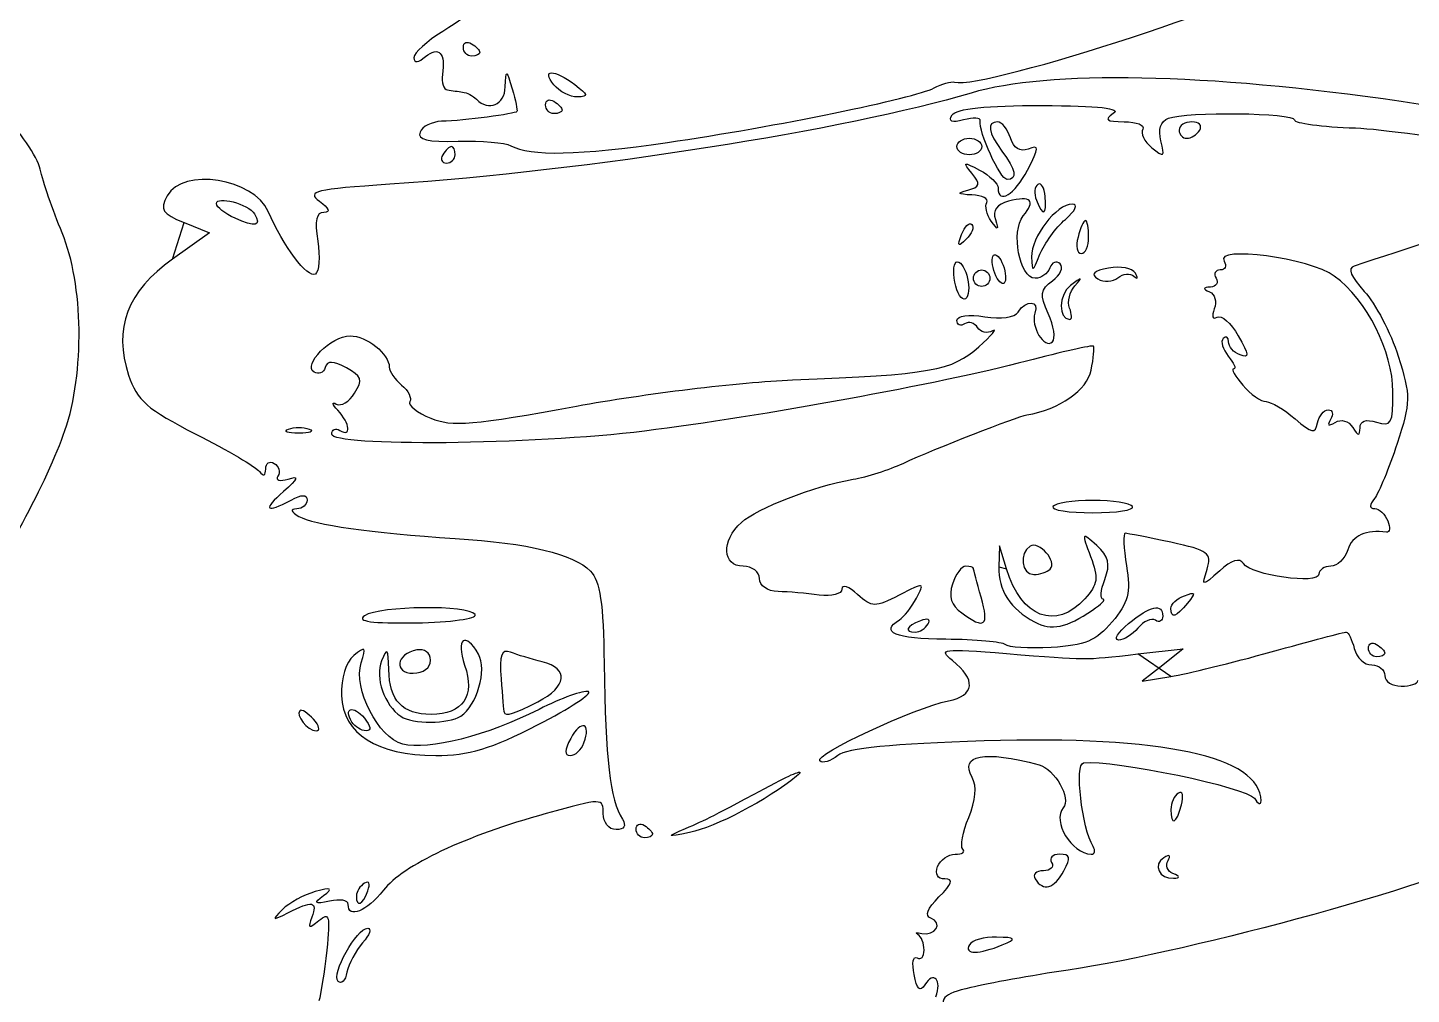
# Model space of a CAD drawing. Extents: x 199 to 1464, y -211 to 790.
# Drawn here: x 776.9 to 1158.3, y 190.1 to 456.5 of the extents above; entities that cross this region are included whole.
import ezdxf

# ---------------------------------------------------------------- set-up
doc = ezdxf.new("R2010")
doc.units = 0
doc.layers.add('Ebene_1', color=7, linetype='CONTINUOUS')

msp = doc.modelspace()

# ---------------------------------------------------------------- linework, layer by layer
at = {"layer": 'Ebene_1', "color": 7}
for points in [[(896.97808, 451.065068), (896.97808, 451.065068), (896.97808, 451.065068), (896.97808, 451.065068)], [(921.92296, 440.7265), (921.92296, 440.7265), (921.92296, 440.7265), (921.92296, 440.7265)], [(919.6552, 435.191052), (919.6552, 435.191052), (919.6552, 435.191052), (919.6552, 435.191052)], [(1099.93864, 428.25474), (1099.93864, 428.25474), (1099.93864, 428.25474), (1099.93864, 428.25474)], [(953.20608, 424.837356), (953.20608, 424.837404), (953.20608, 424.837356), (953.20608, 424.837356)], [(1033.04104, 423.720212), (1033.04104, 423.720212), (1033.04104, 423.720212), (1033.04104, 423.720212)], [(894.71032, 421.450908), (894.71032, 421.450908), (894.71032, 421.450908), (894.71032, 421.450908)], [(1057.37424, 409.9559), (1057.37424, 409.9559), (1057.37424, 409.9559), (1057.37424, 409.9559)], [(819.9888, 402.770276), (827.03032, 399.897036), (816.79824, 392.684812), (819.9888, 402.770276), (819.9888, 402.770276)], [(834.04888, 403.939148), (834.04888, 403.939148), (834.04888, 403.939148), (834.04888, 403.939148)], [(1062.92464, 403.659636), (1062.92464, 403.659636), (1062.92464, 403.659636), (1062.92464, 403.659636)], [(1034.32072, 399.440068), (1034.32072, 399.440068), (1034.32072, 399.440068), (1034.32072, 399.440068)], [(1069.32448, 398.774428), (1069.32448, 398.774428), (1069.32448, 398.774428), (1069.32448, 398.774428)], [(1032.48096, 386.329308), (1032.48096, 386.329308), (1032.48096, 386.329308), (1032.48096, 386.329308)], [(1037.57648, 387.436748), (1037.57648, 387.436748), (1037.57648, 387.436748), (1037.57648, 387.436748)], [(1043.47256, 388.79738), (1043.47256, 388.79738), (1043.47256, 388.79738), (1043.47256, 388.79738)], [(1081.80224, 387.983092), (1081.80224, 387.983092), (1081.80224, 387.983092), (1081.80224, 387.983092)], [(1064.07504, 379.222404), (1064.07504, 379.222492), (1064.07504, 379.222404), (1064.07504, 379.222404)], [(1135.3884, 351.15238), (1135.3884, 351.15238), (1135.3884, 351.15238), (1135.3884, 351.15238)], [(848.78904, 345.851092), (848.78904, 345.851092), (848.78904, 345.851092), (848.78904, 345.851092)], [(1081.44656, 324.506708), (1081.44656, 324.506708), (1081.44656, 324.506708), (1081.44656, 324.506708)], [(1046.68488, 307.353812), (1044.76944, 313.735172), (1044.5744, 307.932308), (1046.68488, 307.353812), (1046.68488, 307.353812)], [(1058.72216, 307.290092), (1058.72216, 307.290092), (1058.72216, 307.290092), (1058.72216, 307.290092)], [(1039.68584, 299.546972), (1039.68584, 299.546972), (1039.68584, 299.546972), (1039.68584, 299.546972)], [(900.20648, 294.738964), (900.20648, 294.738964), (900.20648, 294.738964), (900.20648, 294.738964)], [(1070.39592, 295.970108), (1070.396, 295.970108), (1070.39592, 295.970108), (1070.39592, 295.970108)], [(1092.00168, 296.484652), (1092.00168, 296.484652), (1092.00168, 296.484652), (1092.00168, 296.484652)], [(1025.088, 292.16578), (1025.088, 292.16578), (1025.088, 292.16578), (1025.088, 292.16578)], [(1080.34736, 292.267148), (1080.34736, 292.267148), (1080.34736, 292.267148), (1080.34736, 292.267148)], [(1046.32816, 286.462932), (1046.32816, 286.463612), (1046.32816, 286.462932), (1046.32816, 286.462932)], [(1082.9308, 283.889748), (1095.40328, 285.266028), (1089.73392, 280.810196), (1084.06464, 276.35458), (1092.00168, 277.67394), (1082.9308, 283.889748), (1082.9308, 283.889748)], [(1146.42688, 285.522508), (1146.42688, 285.522508), (1146.42688, 285.522508), (1146.42688, 285.522508)], [(887.9072, 282.152684), (887.9072, 282.152452), (887.9072, 282.152684), (887.9072, 282.152684)], [(917.50008, 270.706612), (917.50008, 270.706612), (917.50008, 270.706612), (917.50008, 270.706612)], [(855.6816, 265.884308), (855.6816, 265.884308), (855.6816, 265.884308), (855.6816, 265.884308)], [(866.27064, 265.130068), (866.27064, 265.130068), (866.27064, 265.130068), (866.27064, 265.130068)], [(896.26928, 266.7601), (896.26928, 266.76078), (896.26928, 266.7601), (896.26928, 266.7601)], [(917.41224, 264.326388), (917.41224, 264.326388), (917.41224, 264.326388), (917.41224, 264.326388)], [(930.21136, 259.407708), (930.21128, 259.407708), (930.21136, 259.407708), (930.21136, 259.407708)], [(1094.92728, 242.305044), (1094.92728, 242.305044), (1094.92728, 242.305044), (1094.92728, 242.305044)], [(944.60008, 235.633652), (944.60008, 235.633652), (944.60008, 235.633652), (944.60008, 235.633652)], [(958.2064, 235.792388), (958.2064, 235.792388), (958.2064, 235.792388), (958.2064, 235.792388)], [(1062.52136, 224.16014), (1062.52136, 224.16014), (1062.52136, 224.16014), (1062.52136, 224.16014)], [(1092.55456, 223.399092), (1092.55448, 223.399092), (1092.55456, 223.399092), (1092.55456, 223.399092)], [(870.63072, 218.608772), (870.63072, 218.608772), (870.63072, 218.608772), (870.63072, 218.608772)], [(1045.51344, 203.750692), (1045.51344, 203.750692), (1045.51344, 203.750692), (1045.51344, 203.750692)], [(862.45512, 193.66162), (862.45512, 193.66162), (862.45512, 193.66162), (862.45512, 193.66162)]]:
    msp.add_lwpolyline(points, close=True, dxfattribs=at)
for points in [[(1032.38224, 441.45666), (1040.69376, 439.300948), (1123.74968, 466.526428), (1123.74968, 471.406596)], [(893.38632, 459.929748), (901.51712, 463.02106), (900.70328, 461.272716), (891.30872, 455.466612)], [(891.30872, 455.466612), (886.94336, 452.768668), (883.37176, 449.499068), (883.37176, 448.200852)], [(886.57144, 448.4959), (890.19992, 451.507316), (892.16048, 449.424148), (891.21568, 443.5611)], [(896.97808, 451.065068), (896.97808, 452.385924), (897.99848, 452.835924), (899.24576, 452.065084)], [(899.24576, 448.663508), (897.99848, 448.663508), (896.97808, 449.744212), (896.97808, 451.065068)], [(899.24576, 452.065084), (900.49304, 451.294244), (901.51344, 450.21354), (901.51344, 449.663524)], [(883.37176, 448.200852), (883.37176, 446.704812), (884.54352, 446.812892), (886.57144, 448.4959)], [(901.51344, 449.663524), (901.51344, 449.113516), (900.49304, 448.663508), (899.24576, 448.663508)], [(891.21568, 443.5611), (890.864, 441.378428), (891.5064, 439.465036), (892.64328, 439.309132)], [(908.54264, 440.159524), (908.75832, 445.025004), (908.84632, 444.998676), (910.44096, 439.592596)], [(921.92296, 440.7265), (918.30464, 445.0863), (921.99656, 445.132172), (927.72568, 440.79858)], [(1155.49776, 436.129252), (1101.76984, 443.917588), (1058.07408, 444.775196), (1036.92424, 438.456516)], [(892.64328, 439.309132), (893.78016, 439.15334), (895.64576, 438.898108), (896.78904, 438.742204)], [(896.78904, 438.742204), (897.9324, 438.586412), (899.63312, 437.693388), (900.56856, 436.757948)], [(900.56856, 436.757948), (903.98712, 433.339396), (908.32248, 435.188764), (908.54264, 440.159524)], [(910.44096, 439.592596), (911.36072, 436.474484), (911.95056, 433.67946), (911.75176, 433.381412)], [(928.4368, 437.397036), (926.40688, 437.357356), (923.4756, 438.855636), (921.92296, 440.7265)], [(927.72568, 440.798612), (931.42384, 438.001524), (931.53752, 437.457636), (928.4368, 437.397036)], [(953.20608, 424.837404), (982.83376, 429.160652), (1021.44792, 437.049964), (1026.71296, 439.855724)], [(1026.71296, 439.855724), (1028.84512, 440.991964), (1031.39632, 441.712372), (1032.38224, 441.45666)], [(1036.92424, 438.456516), (1002.60664, 428.203876), (931.20872, 417.006212), (876.75504, 413.336436)], [(919.6552, 435.191052), (919.6552, 436.511908), (920.67568, 436.961908), (921.92296, 436.191068)], [(921.92296, 432.789492), (920.67568, 432.789492), (919.6552, 433.870196), (919.6552, 435.191052)], [(921.92296, 436.191068), (923.17016, 435.420228), (924.19064, 434.339524), (924.19064, 433.789508)], [(1031.6864, 432.432332), (1032.74584, 434.146516), (1041.32704, 435.045212), (1056.41896, 435.02254)], [(1056.41896, 435.02254), (1072.17768, 434.99894), (1078.4472, 434.288524), (1076.12768, 432.78954)], [(1225.73128, 422.079452), (1223.63984, 423.788068), (1178.92008, 432.73398), (1155.49776, 436.129252)], [(780.333528, 417.489548), (779.581824, 420.923396), (774.650016, 428.0667), (769.373992, 433.363564)], [(911.75176, 433.381412), (911.29104, 432.690732), (897.36488, 430.875724), (890.98448, 430.67478)], [(924.19064, 433.789508), (924.19064, 433.2395), (923.17016, 432.789492), (921.92296, 432.789492)], [(1034.87664, 431.065892), (1031.59024, 430.206476), (1030.57856, 430.639788), (1031.6864, 432.432332)], [(1039.44224, 430.856132), (1039.57808, 431.663644), (1037.52352, 431.75802), (1034.87664, 431.065892)], [(1076.12768, 432.78954), (1073.4864, 431.082652), (1074.15, 430.583508), (1079.09616, 430.55654)], [(1089.24392, 425.273012), (1088.42312, 428.45986), (1089.15848, 430.68594), (1091.30392, 431.509236)], [(1091.30392, 431.509236), (1096.27648, 433.417404), (1126.01392, 433.057428), (1126.03968, 431.088748)], [(1126.03968, 431.088748), (1126.05088, 430.153316), (1133.62816, 429.137972), (1142.87568, 428.832444)], [(885.03592, 427.687084), (884.24288, 425.62242), (887.10288, 424.941676), (895.56496, 425.180988)], [(890.9844, 430.67478), (888.3116, 430.590652), (885.63472, 429.24614), (885.03592, 427.687084)], [(1046.8692, 414.647764), (1044.92496, 414.647764), (1038.92024, 427.752308), (1039.44224, 430.856132)], [(1044.2268, 430.52178), (1041.16944, 430.52178), (1041.62456, 427.497532), (1045.44136, 422.451268)], [(1047.74448, 426.101972), (1046.97296, 428.5329), (1045.39, 430.52178), (1044.2268, 430.52178)], [(1079.09616, 430.55654), (1082.59968, 430.53838), (1084.90696, 429.61698), (1084.22344, 428.51106)], [(1084.22344, 428.51106), (1083.53992, 427.40514), (1084.6772, 425.109076), (1086.75064, 423.4087)], [(1097.8048, 430.52246), (1095.86032, 430.52246), (1094.26936, 429.501988), (1094.26936, 428.25474)], [(1094.26936, 428.25474), (1094.26936, 427.0075), (1095.2296, 425.987028), (1096.40328, 425.987028)], [(1096.40328, 425.987028), (1097.57688, 425.987028), (1099.16784, 427.0075), (1099.93864, 428.25474)], [(1099.93864, 428.25474), (1100.70952, 429.501988), (1099.74928, 430.52246), (1097.8048, 430.52246)], [(1142.87568, 428.832444), (1156.92472, 428.36826), (1213.4856, 418.644204), (1215.84184, 416.287956)], [(893.71032, 423.718628), (893.16032, 423.718628), (892.0796, 422.698156), (891.30872, 421.450908)], [(894.71032, 421.450908), (894.71032, 422.698156), (894.26032, 423.718628), (893.71032, 423.718628)], [(895.56496, 425.180988), (901.95472, 425.361724), (908.47048, 424.804092), (910.0444, 423.941884)], [(910.0444, 423.941884), (915.39864, 421.008708), (928.88528, 421.288524), (953.20608, 424.837356)], [(1033.04104, 423.720212), (1033.04104, 424.96746), (1034.57176, 425.987932), (1036.44264, 425.987932)], [(1036.44264, 421.4525), (1034.57176, 421.4525), (1033.04104, 422.472972), (1033.04104, 423.720212)], [(1036.44264, 425.987932), (1038.31344, 425.987932), (1039.84416, 424.96746), (1039.84416, 423.720212)], [(1039.84416, 423.720212), (1039.84416, 422.472972), (1038.31344, 421.4525), (1036.44264, 421.4525)], [(1052.66192, 423.030964), (1050.4116, 422.16742), (1048.64272, 423.27214), (1047.74448, 426.101972)], [(1052.4876, 417.245956), (1055.75248, 423.559596), (1055.77248, 424.22462), (1052.66192, 423.030964)], [(1086.75064, 423.4087), (1090.09176, 420.66866), (1090.37528, 420.880652), (1089.24392, 425.273012)], [(891.30872, 421.450908), (890.53792, 420.203668), (890.98792, 419.183196), (892.3088, 419.183196)], [(892.3088, 419.183196), (893.6296, 419.183196), (894.71032, 420.203668), (894.71032, 421.450908)], [(1037.12992, 416.342268), (1034.50264, 419.528156), (1034.74088, 419.62406), (1039.27728, 417.206876)], [(1045.44136, 422.451268), (1049.2872, 417.366572), (1049.78472, 414.647764), (1046.8692, 414.647764)], [(786.393256, 399.907604), (783.812112, 406.143828), (781.085232, 414.055708), (780.333528, 417.489548)], [(843.2048, 405.823732), (839.29248, 414.97386), (819.57864, 418.034324), (815.35744, 410.146892)], [(1035.99608, 411.69862), (1039.43992, 412.59162), (1039.6188, 413.324252), (1037.12992, 416.342268)], [(1039.27728, 417.206876), (1042.08352, 415.711548), (1044.3796, 413.50354), (1044.3796, 412.300172)], [(1044.3796, 412.300172), (1044.3796, 407.643692), (1048.97008, 410.44382), (1052.4876, 417.245956)], [(1215.84184, 416.287956), (1216.38816, 415.74162), (1170.7088, 399.851364), (1142.4896, 390.771292)], [(876.75504, 413.336436), (856.07072, 411.942492), (853.65504, 411.360684), (857.34592, 408.661852)], [(1055.34648, 413.28486), (1054.41264, 412.707708), (1054.22344, 410.737444), (1054.926, 408.906516)], [(1057.37424, 409.9559), (1057.1928, 412.363988), (1056.2804, 413.86202), (1055.34648, 413.28486)], [(815.35744, 410.146892), (813.27632, 406.258412), (813.90872, 405.25118), (819.9888, 402.770276)], [(828.94656, 407.980428), (828.94656, 410.255172), (837.72616, 407.884276), (839.41368, 405.153876)], [(857.34592, 408.661852), (860.00096, 406.720436), (860.45168, 405.579388), (858.5636, 405.579388)], [(1037.14336, 410.375292), (1033.1128, 410.577796), (1032.84864, 410.882468), (1035.99608, 411.69862)], [(1041.26152, 408.303164), (1041.87648, 409.298148), (1040.02328, 410.230612), (1037.14336, 410.375292)], [(1042.47544, 403.200804), (1041.19288, 405.012124), (1040.64656, 407.30818), (1041.26152, 408.303164)], [(1047.27216, 408.66498), (1044.04072, 407.819964), (1042.82256, 406.149628), (1043.61664, 403.652556)], [(1051.30536, 404.590644), (1054.84984, 408.861452), (1053.44608, 410.279508), (1047.27216, 408.66498)], [(1054.926, 408.906516), (1056.6976, 404.289788), (1057.76656, 404.747956), (1057.37424, 409.9559)], [(834.04888, 403.939148), (831.24264, 405.221972), (828.94656, 407.040548), (828.94656, 407.980428)], [(839.41368, 405.153876), (841.47752, 401.814572), (839.61776, 401.393476), (834.04888, 403.939148)], [(856.1832, 388.586412), (854.07576, 387.283908), (847.26312, 396.332092), (843.2048, 405.823732)], [(858.5636, 405.579388), (856.40696, 405.579388), (855.92528, 403.363876), (856.84696, 397.683924)], [(1054.57552, 387.435076), (1050.3024, 387.435076), (1047.83032, 400.403532), (1051.30536, 404.590644)], [(1064.83512, 407.845292), (1060.47336, 407.845292), (1053.43032, 398.747556), (1053.59424, 393.325084)], [(1062.92464, 403.659636), (1065.7148, 406.079556), (1066.5208, 407.845292), (1064.83512, 407.845292)], [(1034.32072, 399.440068), (1035.17232, 401.67654), (1036.44032, 402.935116), (1037.13848, 402.236908)], [(1037.13848, 402.236908), (1037.83672, 401.538708), (1037.13848, 399.708884), (1035.59016, 398.170604)], [(1043.61664, 403.652556), (1044.6084, 400.533516), (1044.41768, 400.458004), (1042.47544, 403.200804)], [(1055.91824, 394.021836), (1057.11744, 397.020532), (1060.27032, 401.35754), (1062.92464, 403.659636)], [(1068.45512, 403.30986), (1067.97696, 403.30986), (1067.05208, 401.268916), (1066.39968, 398.774428)], [(1069.32448, 398.774428), (1069.32448, 401.268916), (1068.93328, 403.30986), (1068.45512, 403.30986)], [(787.18108, 345.482404), (792.643104, 361.444772), (792.292672, 385.654276), (786.393256, 399.907604)], [(856.84696, 397.683924), (857.55168, 393.341428), (857.25296, 389.247548), (856.1832, 388.586412)], [(1035.59016, 398.170604), (1033.35048, 395.947652), (1033.09, 396.208116), (1034.32072, 399.440068)], [(1066.39968, 398.774428), (1065.74736, 396.27994), (1066.13864, 394.238996), (1067.26912, 394.238996)], [(1067.26912, 394.238996), (1068.39952, 394.238996), (1069.32448, 396.27994), (1069.32448, 398.774428)], [(1043.47256, 388.79738), (1042.66544, 390.900548), (1042.51536, 393.13158), (1043.13896, 393.755196)], [(1043.13896, 393.755196), (1043.76264, 394.37882), (1044.9332, 393.168268), (1045.74024, 391.0651)], [(1053.59424, 393.325084), (1053.72688, 388.931988), (1053.90408, 388.985076), (1055.91824, 394.021836)], [(1137.04368, 388.042324), (1130.44328, 392.935396), (1103.93952, 396.505556), (1106.63888, 392.137956)], [(816.79824, 392.684812), (804.41424, 383.95578), (800.45696, 373.500388), (804.69456, 360.706244)], [(1032.48096, 386.329308), (1031.88768, 389.432884), (1032.16224, 391.97218), (1033.09104, 391.97218)], [(1033.09104, 391.97218), (1035.52216, 391.97218), (1037.49248, 383.117068), (1035.3552, 381.796148)], [(1037.57648, 387.436748), (1037.57648, 388.683996), (1038.59696, 389.704468), (1039.84416, 389.704468)], [(1039.84416, 389.704468), (1041.09144, 389.704468), (1042.11192, 388.683996), (1042.11192, 387.436748)], [(1045.74024, 391.0651), (1046.54728, 388.961924), (1046.69744, 386.7309), (1046.07376, 386.107276)], [(1058.62032, 390.269716), (1058.06352, 388.71066), (1056.24336, 387.435076), (1054.57552, 387.435076)], [(1061.4784, 391.380148), (1060.46328, 392.328468), (1059.17712, 391.828772), (1058.62032, 390.269716)], [(1059.35344, 386.752508), (1061.53736, 388.349396), (1062.49352, 390.431812), (1061.4784, 391.380148)], [(1074.83944, 390.229084), (1070.66568, 389.431204), (1069.78688, 388.55158), (1071.87456, 387.26134)], [(1082.21464, 388.832508), (1081.4208, 390.2243), (1078.102, 390.852748), (1074.83944, 390.229084)], [(1105.60792, 389.703556), (1104.21352, 389.703556), (1103.70328, 388.683084), (1104.47408, 387.435844)], [(1106.63888, 392.137956), (1107.46632, 390.799004), (1107.0024, 389.703556), (1105.60792, 389.703556)], [(1142.4896, 390.771292), (1140.6304, 390.173044), (1141.57928, 387.826548), (1145.3068, 383.80446)], [(1035.3552, 381.796148), (1034.36768, 381.185812), (1033.07424, 383.22574), (1032.48096, 386.329308)], [(1039.84416, 385.169036), (1038.59696, 385.169036), (1037.57648, 386.189508), (1037.57648, 387.436748)], [(1042.11192, 387.436748), (1042.11192, 386.189508), (1041.09144, 385.169036), (1039.84416, 385.169036)], [(1046.07376, 386.107276), (1045.45016, 385.48366), (1044.2796, 386.694212), (1043.47256, 388.79738)], [(1058.18664, 377.6955), (1055.77864, 382.980412), (1055.94336, 384.25898), (1059.35344, 386.752508)], [(1064.35696, 385.459804), (1061.04368, 382.961228), (1060.88496, 376.097172), (1064.1404, 376.097172)], [(1064.07504, 379.222492), (1063.41544, 380.941372), (1064.06704, 383.698468), (1065.5332, 385.349364)], [(1065.5332, 385.349364), (1067.72464, 387.824644), (1067.5184, 387.844036), (1064.35696, 385.459804)], [(1071.87456, 387.26134), (1073.50648, 386.252756), (1075.99024, 386.380812), (1077.39408, 387.545892)], [(1077.39408, 387.545892), (1078.79792, 388.710956), (1080.7816, 388.907708), (1081.80224, 387.983092)], [(1081.80224, 387.983092), (1082.82288, 387.058492), (1083.00848, 387.440716), (1082.21464, 388.832508)], [(1104.47408, 387.435844), (1105.24496, 386.188596), (1104.53968, 385.087556), (1102.9072, 384.989092)], [(1153.19272, 356.101988), (1153.14952, 367.345076), (1146.06776, 381.352444), (1137.04368, 388.042324)], [(1049.89448, 378.114284), (1052.02688, 381.564684), (1055.82272, 381.305476), (1054.53696, 377.797276)], [(1102.9072, 384.989092), (1100.79208, 384.86142), (1100.71704, 384.493436), (1102.64592, 383.708716)], [(1102.64592, 383.708716), (1104.13496, 383.102988), (1104.7268, 380.975212), (1103.96136, 378.980324)], [(1145.3068, 383.80446), (1148.39816, 380.468828), (1152.60152, 372.42882), (1154.64768, 365.937756)], [(1040.68976, 376.837852), (1045.16792, 376.11114), (1048.98344, 376.640332), (1049.89448, 378.114284)], [(1054.53696, 377.797276), (1053.2232, 374.212588), (1057.1884, 367.739908), (1059.36488, 369.916348)], [(1059.36488, 369.916348), (1060.25888, 370.810396), (1059.72872, 374.311028), (1058.18664, 377.6955)], [(1064.1404, 376.097172), (1064.764, 376.097172), (1064.73456, 377.50354), (1064.0748, 379.222404)], [(1103.96136, 378.980324), (1103.18768, 376.964188), (1103.5232, 375.942668), (1104.7168, 376.680356)], [(1033.04104, 375.820076), (1033.04104, 377.119068), (1036.29144, 377.551596), (1040.68976, 376.837852)], [(1035.15208, 374.86578), (1033.99104, 374.148204), (1033.04104, 374.577644), (1033.04104, 375.820076)], [(1038.71032, 373.828772), (1037.91432, 375.1167), (1036.31312, 375.583372), (1035.15208, 374.86578)], [(1042.83552, 372.924316), (1041.36264, 372.133836), (1039.50632, 372.540844), (1038.71032, 373.828772)], [(1104.7168, 376.680356), (1105.89784, 377.410268), (1108.538, 375.090916), (1110.58384, 371.526244)], [(855.81776, 361.56734), (852.59392, 363.559756), (860.5408, 371.56106), (865.74344, 371.56106)], [(865.74344, 371.56106), (870.31944, 371.56106), (876.56856, 366.578388), (876.56856, 362.929836)], [(1039.04584, 368.53014), (1042.60304, 371.73742), (1044.3084, 373.71482), (1042.83552, 372.924316)], [(1106.41864, 370.860716), (1105.61728, 370.059372), (1106.25248, 367.848348), (1107.83016, 365.947348)], [(1107.87568, 369.914692), (1107.87568, 371.236364), (1107.22, 371.662084), (1106.41864, 370.860716)], [(1110.58384, 371.526244), (1113.55144, 366.355532), (1113.65368, 365.294404), (1111.0896, 366.27834)], [(987.67072, 359.401108), (1025.82592, 360.891268), (1031.73896, 361.941972), (1039.04584, 368.53014)], [(1070.64624, 368.7163), (1070.34624, 369.022508), (1062.05712, 367.166196), (1052.226, 364.591188)], [(1070.02816, 362.103204), (1070.66808, 365.434212), (1070.94624, 368.410108), (1070.64624, 368.7163)], [(1111.0896, 366.27834), (1109.32192, 366.956636), (1107.87568, 368.593004), (1107.87568, 369.914692)], [(858.90848, 362.801252), (858.43056, 361.36738), (857.03968, 360.812124), (855.81776, 361.56734)], [(864.74856, 362.747964), (861.02072, 364.743028), (859.56016, 364.756388), (858.90848, 362.801244)], [(867.02088, 355.7663), (869.30176, 359.418588), (868.95, 360.499388), (864.74856, 362.747964)], [(876.56856, 362.929836), (876.56856, 361.74622), (878.08808, 359.516764), (879.9452, 357.975484)], [(1052.226, 364.591188), (1028.36368, 358.341044), (978.98624, 349.29934), (946.954, 345.314412)], [(1107.83016, 365.947348), (1109.40792, 364.046316), (1110.07352, 362.490964), (1109.30936, 362.490964)], [(1109.30936, 362.490964), (1108.54528, 362.490964), (1109.6676, 360.45002), (1111.80344, 357.955532)], [(1154.64768, 365.937756), (1158.13336, 354.87994), (1158.11552, 353.362652), (1154.36504, 341.872156)], [(804.69456, 360.706244), (806.98512, 353.790596), (809.85168, 351.284476), (823.26496, 344.471116)], [(928.19072, 352.20426), (946.55264, 355.602004), (973.31864, 358.840596), (987.67072, 359.401108)], [(1052.31664, 349.744036), (1061.21208, 351.234876), (1068.98168, 356.656532), (1070.02816, 362.103204)], [(861.94144, 352.764932), (863.25088, 352.039012), (865.53664, 353.38962), (867.02088, 355.7663)], [(879.9452, 357.975484), (881.80232, 356.434188), (882.83576, 354.386732), (882.24176, 353.425564)], [(1111.80344, 357.955532), (1113.93928, 355.461044), (1116.83456, 353.420092), (1118.23744, 353.420092)], [(1148.69456, 347.750868), (1152.75528, 346.462036), (1153.22608, 347.336108), (1153.19272, 356.101988)], [(862.39536, 351.030828), (860.83632, 352.710508), (860.63208, 353.490844), (861.94144, 352.764932)], [(862.96232, 345.482404), (866.17648, 343.495956), (865.77904, 347.385404), (862.39536, 351.030828)], [(882.24176, 353.425564), (881.64768, 352.464388), (884.23152, 350.406388), (887.98352, 348.85226)], [(887.98352, 348.85226), (893.78776, 346.448068), (899.78568, 346.948124), (928.19072, 352.20426)], [(1118.23744, 353.420092), (1119.64024, 353.420092), (1123.24024, 351.287604), (1126.23736, 348.681228)], [(1132.41992, 347.547364), (1132.8232, 349.530124), (1134.15896, 351.15238), (1135.3884, 351.15238)], [(1135.3884, 351.15238), (1136.61776, 351.15238), (1136.89552, 349.974228), (1136.0056, 348.534276)], [(1018.19896, 336.422676), (1027.2808, 340.610628), (1049.43624, 349.261284), (1052.31664, 349.744036)], [(1126.23736, 348.681228), (1130.896, 344.629948), (1131.79312, 344.465428), (1132.41992, 347.547364)], [(1136.0056, 348.534276), (1134.95208, 346.829676), (1135.38944, 346.535444), (1137.25912, 347.690956)], [(1137.25912, 347.690956), (1138.932, 348.724836), (1140.95712, 348.161076), (1142.11024, 346.340556)], [(1144.1244, 346.202908), (1144.1468, 348.1543), (1145.73208, 348.691132), (1148.69456, 347.750868)], [(762.781784, 300.127964), (768.844008, 306.461012), (782.540488, 331.92062), (787.18108, 345.482404)], [(823.26496, 344.471116), (831.98888, 340.039732), (839.88192, 335.393564), (840.80504, 334.146316)], [(851.62368, 344.707276), (848.5056, 344.707276), (847.23, 345.222004), (848.78904, 345.851092)], [(848.78904, 345.851092), (850.34808, 346.48018), (852.89928, 346.48018), (854.45832, 345.851092)], [(854.45832, 345.851092), (856.01744, 345.222004), (854.74184, 344.707276), (851.62368, 344.707276)], [(860.69456, 344.482388), (860.69456, 345.803244), (861.71504, 346.253252), (862.96232, 345.482404)], [(946.954, 345.314412), (915.95144, 341.457572), (860.69456, 340.924588), (860.69456, 344.482388)], [(1142.11024, 346.340556), (1143.68016, 343.86194), (1144.09688, 343.833436), (1144.1244, 346.202908)], [(1154.36504, 341.872156), (1152.16344, 335.127108), (1149.35176, 328.332844), (1148.11688, 326.773788)], [(842.51816, 334.847092), (842.53656, 336.479756), (843.59, 337.17458), (844.85752, 336.39118)], [(844.85752, 336.39118), (846.12512, 335.607772), (846.5824, 334.028508), (845.8736, 332.881748)], [(1004.41208, 332.026092), (1008.19712, 332.692916), (1014.4012, 334.671364), (1018.19896, 336.422676)], [(840.80504, 334.146316), (841.83264, 332.757868), (842.49688, 333.02958), (842.51816, 334.847092)], [(845.8736, 332.881748), (845.16488, 331.734964), (846.42384, 331.38066), (848.67128, 332.094396)], [(848.67128, 332.094396), (851.77336, 333.07954), (851.46816, 332.254044), (847.404, 328.666836)], [(973.62608, 320.12634), (978.06664, 324.144988), (993.4676, 330.097948), (1004.41208, 332.026092)], [(847.404, 328.666836), (841.61296, 323.555492), (842.50688, 322.543796), (849.50504, 326.289092)], [(849.50504, 326.289092), (852.52872, 327.907284), (853.89144, 327.907284), (853.89144, 326.289092)], [(853.89144, 326.289092), (853.89144, 324.997964), (852.61584, 323.910572), (851.0568, 323.872636)], [(1059.47016, 324.506708), (1058.892, 323.571276), (1063.83672, 322.805924), (1070.45832, 322.805924)], [(1070.45832, 326.2075), (1064.99296, 326.2075), (1060.04832, 325.44214), (1059.47016, 324.506708)], [(1081.44656, 324.506708), (1080.8684, 325.44214), (1075.92376, 326.2075), (1070.45832, 326.2075)], [(1070.45832, 322.805924), (1077.08, 322.805924), (1082.02472, 323.571276), (1081.44656, 324.506708)], [(1148.11688, 326.773788), (1146.62704, 324.892972), (1146.6464, 323.939148), (1148.17448, 323.939148)], [(851.0568, 323.872636), (849.19272, 323.827276), (849.3868, 323.122652), (851.62368, 321.814684)], [(851.62368, 321.814684), (855.66936, 319.449092), (871.34104, 317.239244), (894.71032, 315.738924)], [(1148.17424, 323.939148), (1149.44072, 323.939148), (1151.05968, 322.420684), (1151.77184, 320.56478)], [(1151.77184, 320.56478), (1152.484, 318.70886), (1152.33808, 317.298884), (1151.44752, 317.431772)], [(974.0804, 308.065196), (968.31288, 308.065196), (968.04864, 315.078788), (973.62608, 320.12634)], [(1071.54872, 313.774404), (1067.38424, 317.543116), (1067.33288, 317.449012), (1069.87648, 310.71026)], [(1079.3908, 317.135836), (1078.81384, 317.135836), (1078.98816, 313.093628), (1079.77816, 308.153188)], [(1091.9772, 314.661756), (1085.63168, 316.022388), (1079.96776, 317.135836), (1079.3908, 317.135836)], [(1151.44752, 317.431772), (1145.82672, 318.269468), (1142.0092, 316.544188), (1140.75752, 312.600628)], [(894.71032, 315.738924), (915.028, 314.434756), (927.2624, 311.474932), (932.0256, 306.711828)], [(1053.19352, 313.576204), (1050.06696, 311.643884), (1050.82816, 305.798164), (1054.2064, 305.798164)], [(1058.72216, 307.290092), (1060.77288, 309.341012), (1055.69064, 315.119612), (1053.19352, 313.576204)], [(1073.77488, 304.440476), (1075.3848, 308.674988), (1074.88976, 310.750852), (1071.54872, 313.774404)], [(1101.99216, 307.291676), (1103.358, 311.683564), (1102.3276, 312.441892), (1091.9772, 314.661756)], [(1069.87648, 310.71026), (1072.1136, 304.783132), (1071.88008, 303.071684), (1068.29344, 299.108628)], [(1111.98256, 308.808556), (1110.94176, 310.459228), (1108.75928, 309.802268), (1105.44496, 306.841084)], [(1140.75752, 312.600628), (1139.96576, 310.10614), (1137.85608, 308.065196), (1136.06928, 308.065196)], [(932.0256, 306.711828), (934.6608, 304.076508), (935.59328, 297.76818), (935.78776, 281.259884)], [(978.61584, 304.66362), (978.61584, 306.553308), (976.60008, 308.065196), (974.0804, 308.065196)], [(1035.4616, 308.065876), (1034.2984, 308.065876), (1032.64256, 305.847372), (1031.78208, 303.136316)], [(1037.57648, 307.48398), (1037.57648, 307.803956), (1036.62472, 308.065876), (1035.4616, 308.065876)], [(1039.68584, 299.546972), (1038.52568, 303.592124), (1037.57648, 307.16378), (1037.57648, 307.48398)], [(1044.5744, 307.932308), (1044.35832, 301.496076), (1047.7836, 296.214788), (1054.44728, 292.709812)], [(1068.29344, 299.108628), (1060.30096, 290.277004), (1050.71272, 293.935508), (1046.68488, 307.353812)], [(1054.2064, 305.798164), (1055.86936, 305.798164), (1057.90144, 306.469628), (1058.72216, 307.290092)], [(1079.77816, 308.153188), (1080.96544, 300.728452), (1080.27624, 298.055268), (1075.80472, 292.741332)], [(1105.44496, 306.841084), (1100.4804, 302.405428), (1100.47296, 302.40634), (1101.99216, 307.291676)], [(1132.82048, 305.864148), (1132.82048, 302.93086), (1114.01312, 305.588396), (1111.98256, 308.808556)], [(1136.06928, 308.065196), (1134.28248, 308.065196), (1132.82048, 307.07466), (1132.82048, 305.864148)], [(983.71824, 301.105804), (980.764, 301.196508), (978.61584, 302.694108), (978.61584, 304.66362)], [(1001.29304, 301.768204), (1001.29304, 300.391924), (998.5392, 299.666932), (995.0568, 300.126604)], [(1005.62224, 300.314596), (1003.24112, 302.469604), (1001.29304, 303.12362), (1001.29304, 301.768204)], [(1021.84368, 299.258748), (1024.21784, 303.694852), (1024.1028, 303.715492), (1017.11424, 300.101428)], [(1031.78208, 303.136316), (1030.6888, 299.691652), (1031.45648, 297.300572), (1034.3304, 295.199308)], [(1073.2868, 298.995012), (1072.41648, 298.995012), (1072.63616, 301.445508), (1073.77488, 304.440476)], [(995.0568, 300.126604), (991.62688, 300.579236), (986.52448, 301.019852), (983.71824, 301.105804)], [(1017.11424, 300.101428), (1010.4384, 296.649284), (1009.6572, 296.663796), (1005.62224, 300.314596)], [(1017.1548, 293.318012), (1018.39536, 294.084724), (1020.50536, 296.758132), (1021.84368, 299.258748)], [(1034.3304, 295.199308), (1040.706, 290.537332), (1041.97448, 291.567108), (1039.68584, 299.546972)], [(1070.396, 295.970108), (1072.85616, 297.6337), (1074.15704, 298.995012), (1073.2868, 298.995012)], [(1080.34736, 292.267148), (1086.28728, 297.215532), (1089.73392, 297.971364), (1089.73392, 294.325556)], [(1092.00168, 296.484652), (1092.00168, 297.598324), (1093.67672, 299.152388), (1095.724, 299.937932)], [(1096.58016, 297.91286), (1093.3144, 293.977916), (1092.00168, 293.568364), (1092.00168, 296.484652)], [(1095.724, 299.937932), (1098.8364, 301.132332), (1098.97664, 300.800564), (1096.58016, 297.91286)], [(869.76544, 294.424428), (867.39568, 292.868772), (871.6828, 292.276444), (883.89936, 292.471476)], [(900.20648, 294.738964), (898.53064, 297.450468), (873.98952, 297.19694), (869.76544, 294.424428)], [(883.89936, 292.471476), (893.54392, 292.625676), (900.88208, 293.645692), (900.20648, 294.738964)], [(1025.088, 292.16578), (1025.88248, 293.451356), (1024.97208, 293.83142), (1022.95408, 293.056996)], [(1054.44728, 292.709812), (1059.12216, 290.250924), (1063.15856, 291.076148), (1070.39592, 295.970108)], [(1087.7232, 293.166756), (1086.61728, 293.850244), (1084.45136, 292.890092), (1082.91008, 291.032828)], [(1089.73392, 294.325556), (1089.73392, 293.004836), (1088.82912, 292.48326), (1087.7232, 293.166756)], [(901.17448, 283.807204), (897.5592, 290.267252), (894.7904, 288.103396), (897.3344, 280.805884)], [(1029.9356, 287.935356), (1016.02256, 288.04194), (1011.61896, 289.896708), (1017.1548, 293.318012)], [(1022.95408, 293.056996), (1019.02544, 291.54942), (1018.30664, 289.924148), (1021.56864, 289.924148)], [(1021.56864, 289.924148), (1022.74224, 289.924148), (1024.326, 290.932828), (1025.088, 292.16578)], [(1075.80472, 292.741332), (1071.38224, 287.485444), (1068.32264, 286.20214), (1059.03968, 285.709372)], [(1077.5508, 287.731716), (1076.1444, 287.772516), (1077.40296, 289.814164), (1080.34736, 292.267148)], [(1082.91008, 291.032828), (1081.3688, 289.175796), (1078.95712, 287.69022), (1077.5508, 287.731716)], [(1119.64096, 284.459404), (1130.47728, 287.46594), (1139.7976, 289.925732), (1140.35288, 289.925732)], [(1140.35288, 289.925732), (1140.90816, 289.925732), (1141.89616, 287.884788), (1142.54848, 285.3903)], [(868.82448, 281.461028), (870.22856, 285.884892), (869.98224, 286.123908), (866.76808, 283.456388)], [(1046.32816, 286.463612), (1045.58224, 287.209692), (1038.2056, 287.87186), (1029.9356, 287.935356)], [(1059.03968, 285.709372), (1052.79432, 285.377828), (1047.07416, 285.709372), (1046.32816, 286.462932)], [(1146.42688, 285.522508), (1146.42688, 286.843228), (1147.44736, 287.293364), (1148.69456, 286.522572)], [(1148.69456, 286.522572), (1149.94184, 285.751548), (1150.96232, 284.67098), (1150.96232, 284.120828)], [(866.76808, 283.456388), (864.53696, 281.604572), (863.23328, 277.319268), (863.41672, 272.439596)], [(876.4092, 279.605812), (876.2756, 285.405948), (875.95544, 285.790324), (874.4264, 281.986908)], [(884.12664, 284.9871), (878.43744, 283.883852), (877.65624, 278.58466), (883.1828, 278.58466)], [(887.9072, 282.152452), (887.9072, 284.26438), (886.36432, 285.42114), (884.12664, 284.9871)], [(896.26928, 266.76078), (900.71216, 269.5859), (903.57176, 279.523492), (901.17448, 283.807204)], [(910.00376, 284.35622), (907.44712, 285.337236), (906.87752, 283.732372), (907.39152, 276.995892)], [(918.732, 281.731564), (915.72976, 282.485132), (911.80208, 283.666156), (910.00376, 284.35622)], [(1031.77424, 282.087596), (1027.75, 285.288932), (1029.02784, 285.45538), (1046.64736, 284.023548)], [(1046.64736, 284.023548), (1069.5524, 282.16198), (1067.35952, 282.17014), (1082.9308, 283.889748)], [(1092.00168, 277.67394), (1096.36704, 278.39938), (1108.80472, 281.453092), (1119.64096, 284.459404)], [(1142.54848, 285.3903), (1143.2008, 282.895812), (1145.3608, 280.854868), (1147.3484, 280.854868)], [(1148.69456, 283.120996), (1147.44736, 283.120996), (1146.42688, 284.201564), (1146.42688, 285.522508)], [(1150.96232, 284.120828), (1150.96232, 283.570908), (1149.94184, 283.120996), (1148.69456, 283.120996)], [(880.28672, 259.027868), (873.51168, 260.728204), (866.56144, 274.330876), (868.82448, 281.461028)], [(874.4264, 281.986908), (872.56128, 277.347844), (875.20888, 269.741924), (879.74272, 266.714748)], [(888.08304, 267.246756), (880.18976, 267.246756), (876.60656, 271.04042), (876.4092, 279.605812)], [(883.1828, 278.58466), (885.96824, 278.58466), (887.9072, 280.048924), (887.9072, 282.152684)], [(897.3344, 280.805884), (900.29856, 272.302628), (896.84896, 267.246756), (888.08304, 267.246756)], [(917.50008, 270.706612), (925.59936, 274.894852), (926.15504, 279.868412), (918.732, 281.731564)], [(935.78776, 281.259884), (936.09944, 254.803116), (937.38632, 243.846412), (940.8292, 238.33518)], [(1030.67256, 270.969212), (1037.96784, 272.42826), (1038.40248, 276.8147), (1031.77424, 282.087596)], [(1147.3484, 280.854868), (1149.33608, 280.854868), (1150.96232, 279.542996), (1150.96232, 277.93926)], [(907.39152, 276.995892), (907.75312, 272.2575), (908.10912, 268.125492), (908.1828, 267.813684)], [(1150.96232, 277.93926), (1150.96232, 276.335764), (1153.00328, 275.02366), (1155.49776, 275.02366)], [(1155.49776, 275.02366), (1157.99224, 275.02366), (1160.0332, 275.706468), (1160.0332, 276.540988)], [(863.41672, 272.439596), (863.816, 261.818292), (873.06912, 255.92858), (889.37504, 255.916788)], [(917.41224, 264.326388), (926.4128, 268.956156), (932.7212, 273.096332), (931.43096, 273.526284)], [(931.43096, 273.526284), (930.14072, 273.956476), (924.02696, 271.74522), (917.84488, 268.612596)], [(995.21104, 254.431884), (993.51752, 256.12542), (1021.3492, 269.104468), (1030.67256, 270.969212)], [(851.96352, 268.302828), (850.61848, 267.025196), (854.02752, 262.711324), (856.3824, 262.711324)], [(855.6816, 265.884308), (854.07336, 267.629316), (852.40024, 268.71782), (851.96352, 268.302828)], [(866.27064, 265.130068), (863.82992, 269.079068), (866.60968, 269.915404), (869.71992, 266.167772)], [(917.84488, 268.612596), (903.65192, 261.420308), (887.33976, 257.25746), (880.28672, 259.027868)], [(908.1828, 267.813684), (908.47368, 266.581636), (911.09952, 267.396876), (917.50008, 270.706612)], [(856.3824, 262.711324), (857.6052, 262.711324), (857.28984, 264.1393), (855.6816, 265.884308)], [(870.17696, 262.711324), (868.85064, 262.711324), (867.09272, 263.799828), (866.27064, 265.130068)], [(869.71992, 266.167772), (871.50864, 264.012532), (871.68064, 262.711324), (870.17696, 262.711324)], [(879.74272, 266.714748), (882.99008, 264.546356), (892.82976, 264.573796), (896.26928, 266.760108)], [(889.37504, 255.916788), (898.40216, 255.916788), (904.75648, 257.816228), (917.41224, 264.326388)], [(930.21128, 259.407708), (932.32088, 264.905108), (929.3772, 265.897692), (926.56232, 260.637948)], [(926.56232, 260.637948), (924.80712, 257.358372), (924.77264, 255.908172), (926.44984, 255.908172)], [(926.44984, 255.908172), (927.78008, 255.908172), (929.4728, 257.4831), (930.21136, 259.407708)], [(1040.49952, 259.930196), (1015.31384, 259.166196), (1002.54904, 257.89242), (1000.15296, 255.90386)], [(1116.83968, 243.436412), (1116.63832, 255.643756), (1089.86776, 261.427564), (1040.49952, 259.930196)], [(1000.15296, 255.90386), (998.2252, 254.303988), (996.00136, 253.641588), (995.21104, 254.431884)], [(1037.18088, 249.893276), (1033.7088, 256.097524), (1040.46016, 257.373116), (1055.65776, 253.384204)], [(982.97256, 248.358716), (988.68344, 251.401988), (991.31504, 252.227436), (988.82056, 250.193068)], [(1055.65776, 253.384204), (1059.98176, 252.249436), (1064.59872, 244.018988), (1062.3472, 241.459412)], [(1070.552, 230.812484), (1067.4536, 235.825956), (1065.42024, 253.646124), (1067.91648, 253.90986)], [(1067.91648, 253.90986), (1076.24496, 254.790188), (1113.09464, 247.132332), (1115.00224, 244.12466)], [(958.2064, 235.792388), (964.04504, 238.305932), (965.36576, 238.976036), (982.97256, 248.358716)], [(988.82056, 250.193068), (980.86104, 243.701276), (966.3624, 236.07858), (959.34024, 234.693452)], [(1036.26248, 238.819796), (1038.27528, 243.6371), (1038.58592, 247.38246), (1037.18088, 249.893276)], [(935.5292, 239.891516), (935.5292, 244.231924), (935.34736, 244.232156), (919.78024, 239.918716)], [(1094.05792, 245.572828), (1092.92696, 244.873916), (1092.00168, 242.831612), (1092.00168, 241.03422)], [(1094.92728, 242.305044), (1095.58, 244.801348), (1095.1888, 246.271732), (1094.05792, 245.572828)], [(1115.00224, 244.12466), (1116.03336, 242.498932), (1116.86024, 242.189164), (1116.83968, 243.436412)], [(1062.3472, 241.459412), (1059.18544, 237.865084), (1064.63376, 228.83322), (1070.02528, 228.731172)], [(1092.00168, 241.03422), (1092.00168, 236.340724), (1093.54256, 237.009932), (1094.92728, 242.305044)], [(919.78024, 239.918732), (897.33384, 233.698612), (880.38616, 225.714436), (874.94432, 218.796308)], [(939.06464, 235.500532), (937.07984, 235.500532), (935.5292, 237.426508), (935.5292, 239.891516)], [(940.8292, 238.33518), (941.96168, 236.522372), (941.3256, 235.500532), (939.06464, 235.500532)], [(944.60008, 235.633652), (944.60008, 236.954372), (945.62056, 237.404508), (946.86784, 236.633484)], [(946.86784, 236.633484), (948.11504, 235.862692), (949.13552, 234.782124), (949.13552, 234.23198)], [(1034.6428, 230.11834), (1033.86072, 230.900244), (1034.5892, 234.815916), (1036.26248, 238.819796)], [(946.86784, 233.231916), (945.62056, 233.231916), (944.60008, 234.312708), (944.60008, 235.633652)], [(949.13552, 234.23198), (949.13552, 233.682052), (948.11504, 233.231916), (946.86784, 233.231916)], [(959.34024, 234.693452), (952.82176, 233.407884), (952.77432, 233.453924), (958.2064, 235.792388)], [(1032.52776, 228.696252), (1034.47304, 228.696252), (1035.4248, 229.336204), (1034.6428, 230.11834)], [(1190.64736, 231.980356), (1166.09984, 220.62454), (1099.40328, 202.140156), (1063.6552, 196.785628)], [(1070.02528, 228.731172), (1071.03432, 228.708532), (1071.27136, 229.648692), (1070.552, 230.812484)], [(1029.71064, 221.8931), (1027.68192, 221.8931), (1026.8904, 223.222668), (1027.68552, 225.294676)], [(1027.68552, 225.294676), (1028.40344, 227.16554), (1030.58248, 228.696252), (1032.52776, 228.696252)], [(1059.11976, 226.427852), (1059.89064, 225.180612), (1058.87016, 224.16014), (1056.85208, 224.16014)], [(1061.33344, 228.695572), (1059.34512, 228.695572), (1058.34896, 227.6751), (1059.11976, 226.427852)], [(1062.52136, 224.16014), (1064.4768, 227.814108), (1064.24592, 228.695572), (1061.33344, 228.695572)], [(1090.04736, 227.755604), (1086.92536, 225.826004), (1088.8, 221.812828), (1092.7024, 222.071572)], [(1091.20408, 226.972108), (1092.09712, 228.4171), (1091.62984, 228.733444), (1090.04736, 227.755604)], [(1092.55448, 223.399092), (1090.9876, 224.030876), (1090.37992, 225.638692), (1091.20408, 226.972108)], [(870.63072, 218.608772), (871.40512, 220.626812), (871.02496, 221.537076), (869.73944, 220.742692)], [(1028.0804, 216.932476), (1031.70272, 220.554924), (1032.14248, 221.8931), (1029.71064, 221.8931)], [(1056.85208, 224.16014), (1054.834, 224.16014), (1053.81352, 223.139668), (1054.58432, 221.89242)], [(1054.58432, 221.89242), (1056.78344, 218.334372), (1059.87632, 219.218108), (1062.52136, 224.16014)], [(1092.7024, 222.071572), (1094.63552, 222.198564), (1094.59344, 222.577044), (1092.55456, 223.399092)], [(856.15912, 218.398548), (853.04104, 217.559268), (848.95912, 215.332372), (847.08832, 213.449484)], [(858.42688, 217.31118), (861.16952, 219.418116), (860.73032, 219.628788), (856.15912, 218.398548)], [(874.94432, 218.796308), (870.31656, 212.912948), (865.23, 210.86202), (865.23, 214.879508)], [(869.73944, 220.742692), (868.50648, 219.980508), (867.49776, 218.396964), (867.49776, 217.223196)], [(867.49776, 217.223196), (867.49776, 213.961308), (869.12312, 214.68018), (870.63072, 218.608772)], [(848.64, 212.55918), (855.40024, 216.015636), (856.89512, 215.7451), (855.216, 211.369308)], [(860.12768, 215.816532), (855.91144, 214.892436), (855.61608, 215.152092), (858.42688, 217.31118)], [(865.23, 214.879508), (865.23, 216.009964), (862.93392, 216.431532), (860.12768, 215.816532)], [(1025.8268, 211.069516), (1024.07264, 211.654364), (1024.86592, 213.717988), (1028.0804, 216.932476)], [(847.08832, 213.449484), (844.05864, 210.400772), (844.22824, 210.30326), (848.64, 212.55918)], [(855.216, 211.369308), (854.038, 208.2995), (854.37592, 208.135324), (857.14432, 210.432972)], [(857.14432, 210.432972), (860.05224, 212.846276), (860.34224, 211.752332), (859.3132, 202.249692)], [(1023.33064, 206.880364), (1026.9856, 206.002988), (1029.31232, 209.907772), (1025.8268, 211.069516)], [(862.45512, 193.66162), (860.49768, 195.636348), (867.54792, 208.287028), (870.60584, 208.287028)], [(870.60584, 208.287028), (871.77744, 208.287028), (871.15256, 206.501428), (869.2172, 204.318524)], [(1022.26936, 206.592364), (1021.33392, 207.115532), (1021.81152, 207.245244), (1023.33064, 206.880364)], [(1023.97016, 202.29482), (1023.97016, 204.135292), (1023.2048, 206.069204), (1022.26936, 206.592364)], [(1043.94656, 205.859212), (1040.59024, 205.947652), (1037.21344, 204.997932), (1036.44264, 203.750692)], [(859.3132, 202.249692), (858.65992, 196.216652), (857.69464, 189.952092), (857.16824, 188.32818)], [(869.2172, 204.318524), (867.28176, 202.136076), (865.33776, 198.472804), (864.8972, 196.178108)], [(1022.03008, 200.147516), (1023.09712, 199.488068), (1023.97016, 200.45434), (1023.97016, 202.29482)], [(1036.44264, 203.750692), (1034.76936, 201.043492), (1039.21328, 201.043492), (1045.51344, 203.750692)], [(1045.51344, 203.750692), (1049.5632, 205.490932), (1049.39544, 205.716804), (1043.94656, 205.859212)], [(1021.2004, 195.537244), (1020.5896, 198.73246), (1020.96296, 200.806964), (1022.03008, 200.147516)], [(864.8972, 196.178108), (864.45664, 193.883628), (863.35768, 192.751132), (862.45512, 193.66162)], [(1024.15112, 192.705548), (1022.8468, 190.595212), (1021.98752, 191.41998), (1021.2004, 195.537244)], [(1027.20616, 189.397628), (1028.99472, 194.058468), (1026.59384, 196.65818), (1024.15112, 192.705548)], [(1063.6552, 196.785628), (1053.67728, 195.291204), (1041.61832, 193.127796), (1036.85752, 191.978524)], [(1036.85752, 191.978524), (1028.8252, 190.039396), (1028.30384, 189.423484), (1029.62024, 183.429908)]]:
    msp.add_open_spline(points, degree=3, dxfattribs=at)

doc.saveas('drawing.dxf')
